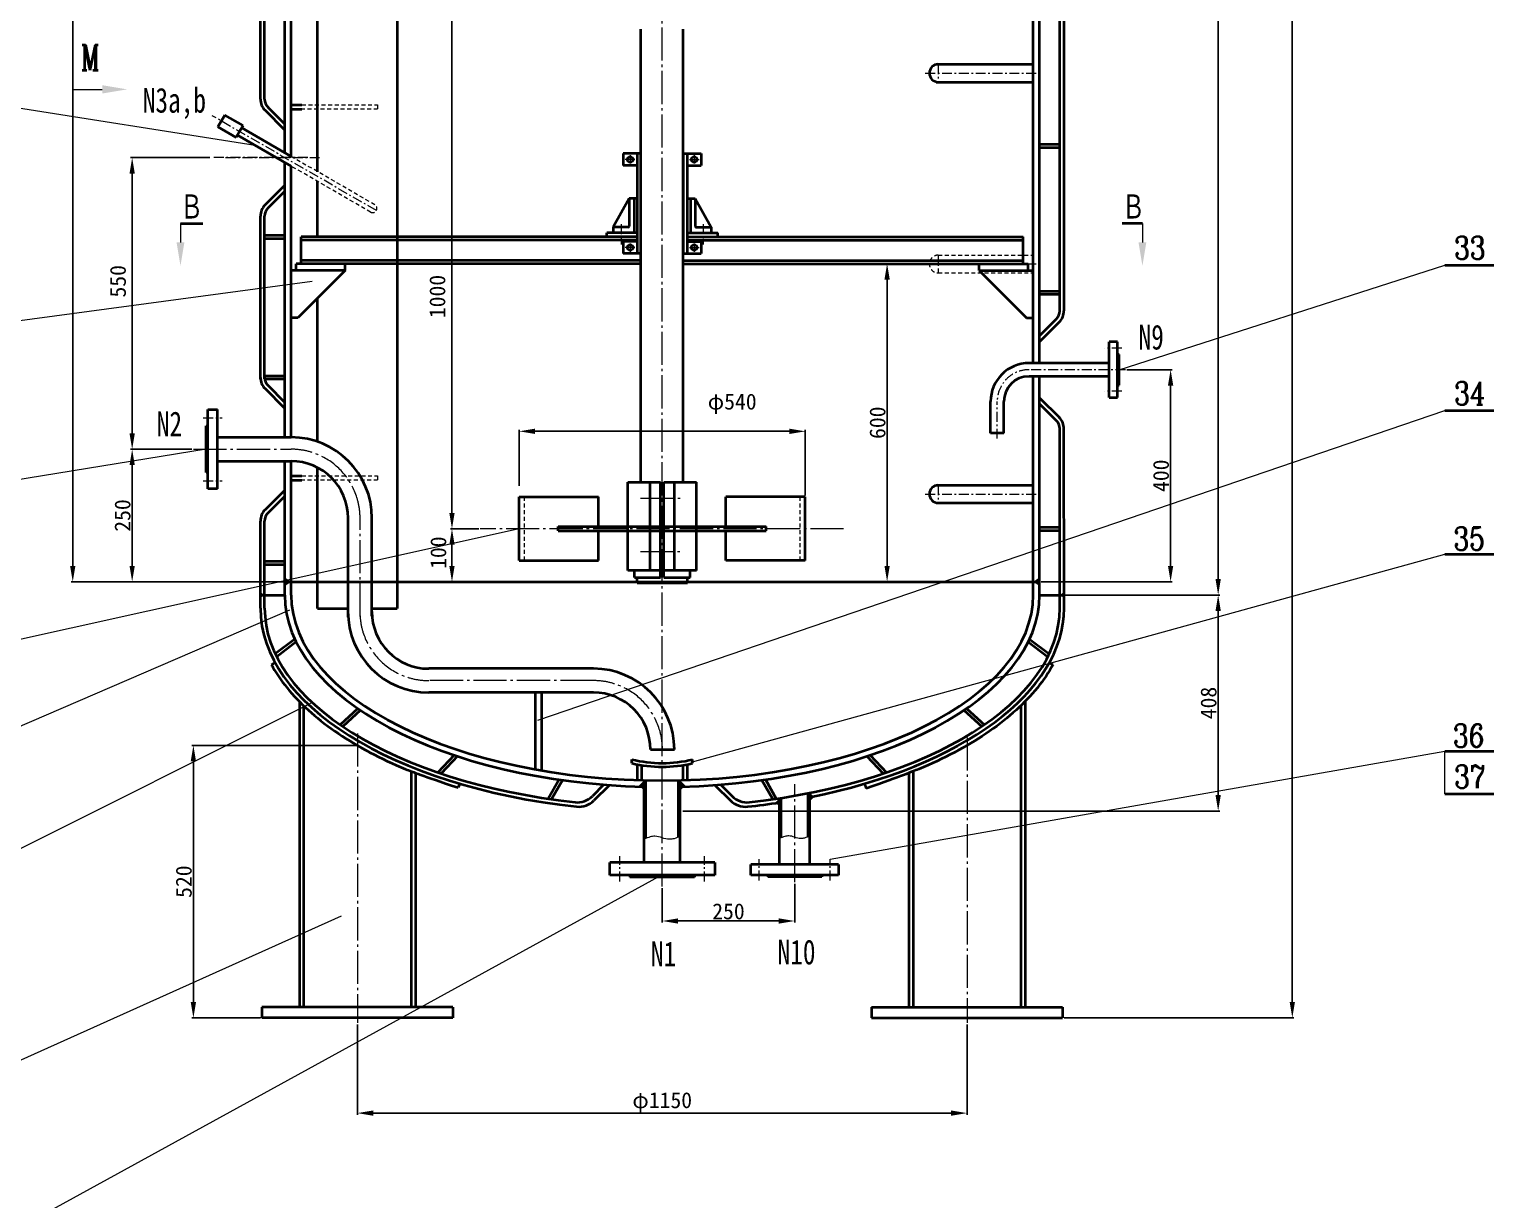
# Model space of a CAD drawing. Extents: x -6180 to 3578, y -1551 to 12127.
# Drawn here: x -4592 to -1829, y 5219 to 7427 of the extents above; entities that cross this region are included whole.
import ezdxf
from ezdxf.enums import TextEntityAlignment as Align

# ---------------------------------------------------------------- set-up
doc = ezdxf.new("R2010")
doc.units = 0
doc.header["$LTSCALE"] = 25
doc.header["$PDMODE"] = 1
for name, pattern in [('XX-S', [0.5, 0.3, -0.2]), ('ZXX-L', [3.28, 2.5, -0.3, 0.18, -0.3]), ('ZXX-S', [1.27, 0.75, -0.2, 0.12, -0.2])]:
    doc.linetypes.add(name, pattern=pattern)
doc.layers.get('Defpoints').update_dxf_attribs({"linetype": 'CONTINUOUS'})
for name, color, linetype, lineweight in [('A 粗实线', 1, 'CONTINUOUS', 40), ('B 细实线', 7, 'CONTINUOUS', 18), ('C 文 字', 2, 'CONTINUOUS', 20), ('D 短中心线', 3, 'ZXX-S', 18), ('E 长中心线', 3, 'ZXX-L', 18), ('F 短虚线', 6, 'XX-S', 20), ('J 标注尺寸', 2, 'CONTINUOUS', 18)]:
    doc.layers.add(name, color=color, linetype=linetype, lineweight=lineweight)
doc.styles.add('HZTXT', font='SIMFANG.TTF', dxfattribs={"width": 0.75})
doc.styles.add('ROMANC', font='romanc', dxfattribs={"width": 0.7, "height": 6})
doc.styles.get("Standard").update_dxf_attribs({"font": 'SIMFANG.TTF'})
doc.styles.add('标题中文', font='SIMFANG.TTF', dxfattribs={"width": 0.7})
doc.dimstyles.new('通用标注4.0', dxfattribs={"dimtxt": 30, "dimasz": 30, "dimexe": 3, "dimexo": 3, "dimgap": 3, "dimtad": 1, "dimdec": 0, "dimzin": 0, "dimdsep": 46, "dimtxsty": 'Standard', "dimcen": 3, "dimadec": 0, "dimazin": 0, "dimtfac": 0.375, "dimtdec": 0, "dimtmove": 2, "dimatfit": 3, "dimfxl": 0, "dimtzin": 0, "dimarcsym": 0})

# ---------------------------------------------------------------- blocks, each defined once
blk = doc.blocks.new('*D129')
at = {"layer": 'Defpoints', "color": 0}
for p in [(-3067, 10869.6, 2.2), (-2642.8, 5562), (-2209.1, 5562)]:
    blk.add_point(p, dxfattribs=at)
at = {"layer": 'J 标注尺寸', "color": 0, "lineweight": -2}
for p, q in [((-3064, 10869.6), (-2206.1, 10869.6)), ((-2209.1, 10839.6), (-2209.1, 5592)), ((-2639.8, 5562), (-2206.1, 5562))]:
    blk.add_line(p, q, dxfattribs=at)
at = {"layer": 'J 标注尺寸', "color": 0}
for points in [[(-2214.1, 10839.6), (-2204.1, 10839.6), (-2209.1, 10869.6)], [(-2214.1, 5592), (-2204.1, 5592), (-2209.1, 5562)]]:
    blk.add_solid(points, dxfattribs=at)
at = {"layer": 'J 标注尺寸', "color": 0, "insert": (-2227.1, 8215.8), "char_height": 30, "attachment_point": 5, "rotation": 90}
blk.add_mtext('~5600', dxfattribs=at)
blk = doc.blocks.new('*D148')
at = {"layer": 'Defpoints', "color": 0}
for p in [(-4509.8, 9584.6), (-4109.8, 9584.6), (-4397.7, 6384.6)]:
    blk.add_point(p, dxfattribs=at)
at = {"layer": 'J 标注尺寸', "color": 0, "lineweight": -2}
for p, q in [((-4112.8, 9584.6), (-4512.8, 9584.6)), ((-4509.8, 6414.6), (-4509.8, 9554.6)), ((-4400.7, 6384.6), (-4512.8, 6384.6))]:
    blk.add_line(p, q, dxfattribs=at)
at = {"layer": 'J 标注尺寸', "color": 0}
for points in [[(-4514.8, 9554.6), (-4504.8, 9554.6), (-4509.8, 9584.6)], [(-4514.8, 6414.6), (-4504.8, 6414.6), (-4509.8, 6384.6)]]:
    blk.add_solid(points, dxfattribs=at)
at = {"layer": 'J 标注尺寸', "color": 0, "insert": (-4527.8, 7984.6), "char_height": 30, "attachment_point": 5, "rotation": 90}
blk.add_mtext('3200', dxfattribs=at)
blk = doc.blocks.new('*D134')
at = {"layer": 'Defpoints', "color": 0}
for p in [(-4397.7, 7184.6), (-4248.1, 7184.6), (-4397.7, 6634.6)]:
    blk.add_point(p, dxfattribs=at)
at = {"layer": 'J 标注尺寸', "color": 0, "lineweight": -2}
for p, q in [((-4251.1, 7184.6), (-4400.7, 7184.6)), ((-4397.7, 6664.6), (-4397.7, 7154.6))]:
    blk.add_line(p, q, dxfattribs=at)
at = {"layer": 'J 标注尺寸', "color": 0}
for points in [[(-4402.7, 7154.6), (-4392.7, 7154.6), (-4397.7, 7184.6)], [(-4402.7, 6664.6), (-4392.7, 6664.6), (-4397.7, 6634.6)]]:
    blk.add_solid(points, dxfattribs=at)
at = {"layer": 'J 标注尺寸', "color": 0, "insert": (-4424.4, 6951.4), "char_height": 30, "attachment_point": 5, "rotation": 90}
blk.add_mtext('550', dxfattribs=at)
blk = doc.blocks.new('*D137')
at = {"layer": 'Defpoints', "color": 0}
for p in [(-3794.4, 7484.6), (-3670.9, 7484.6), (-3794.4, 6484.6)]:
    blk.add_point(p, dxfattribs=at)
at = {"layer": 'J 标注尺寸', "color": 0, "lineweight": -2}
for p, q in [((-3673.9, 7484.6), (-3797.4, 7484.6)), ((-3794.4, 6514.6), (-3794.4, 7454.6))]:
    blk.add_line(p, q, dxfattribs=at)
at = {"layer": 'J 标注尺寸', "color": 0}
for points in [[(-3799.4, 7454.6), (-3789.4, 7454.6), (-3794.4, 7484.6)], [(-3799.4, 6514.6), (-3789.4, 6514.6), (-3794.4, 6484.6)]]:
    blk.add_solid(points, dxfattribs=at)
at = {"layer": 'J 标注尺寸', "color": 0, "insert": (-3821.8, 6922.7), "char_height": 30, "attachment_point": 5, "rotation": 90}
blk.add_mtext('1000', dxfattribs=at)
blk = doc.blocks.new('*D142')
at = {"layer": 'Defpoints', "color": 0}
for p in [(-2685.8, 8984.6), (-2349, 6359.6), (-2349, 6359.6)]:
    blk.add_point(p, dxfattribs=at)
at = {"layer": 'J 标注尺寸', "color": 0, "lineweight": -2}
for p, q in [((-2682.8, 8984.6), (-2346, 8984.6)), ((-2349, 8954.6), (-2349, 6389.6))]:
    blk.add_line(p, q, dxfattribs=at)
at = {"layer": 'J 标注尺寸', "color": 0}
for points in [[(-2354, 8954.6), (-2344, 8954.6), (-2349, 8984.6)], [(-2354, 6389.6), (-2344, 6389.6), (-2349, 6359.6)]]:
    blk.add_solid(points, dxfattribs=at)
at = {"layer": 'J 标注尺寸', "color": 0, "insert": (-2367, 7672.1), "char_height": 30, "attachment_point": 5, "rotation": 90}
blk.add_mtext('-2600', dxfattribs=at)
blk = doc.blocks.new('*D127')
at = {"layer": 'Defpoints', "color": 0}
for p in [(-3972.8, 5552.5), (-2822.8, 5552.5), (-2822.8, 5382.3)]:
    blk.add_point(p, dxfattribs=at)
at = {"layer": 'J 标注尺寸', "color": 0, "lineweight": -2}
for p, q in [((-3972.8, 5549.5), (-3972.8, 5379.3)), ((-2822.8, 5549.5), (-2822.8, 5379.3)), ((-3942.8, 5382.3), (-2852.8, 5382.3))]:
    blk.add_line(p, q, dxfattribs=at)
at = {"layer": 'J 标注尺寸', "color": 0}
for points in [[(-3942.8, 5387.3), (-3942.8, 5377.3), (-3972.8, 5382.3)], [(-2852.8, 5387.3), (-2852.8, 5377.3), (-2822.8, 5382.3)]]:
    blk.add_solid(points, dxfattribs=at)
at = {"layer": 'J 标注尺寸', "color": 0, "insert": (-3397.8, 5402.6), "char_height": 30, "attachment_point": 5}
blk.add_mtext('φ1150', dxfattribs=at)
blk = doc.blocks.new('*D128')
at = {"layer": 'Defpoints', "color": 0}
for p in [(-3972.8, 6075.8), (-4282.2, 5562), (-4152.8, 5562)]:
    blk.add_point(p, dxfattribs=at)
at = {"layer": 'J 标注尺寸', "color": 0, "lineweight": -2}
for p, q in [((-3975.8, 6075.8), (-4285.2, 6075.8)), ((-4282.2, 6045.8), (-4282.2, 5592)), ((-4155.8, 5562), (-4285.2, 5562))]:
    blk.add_line(p, q, dxfattribs=at)
at = {"layer": 'J 标注尺寸', "color": 0}
for points in [[(-4287.2, 6045.8), (-4277.2, 6045.8), (-4282.2, 6075.8)], [(-4287.2, 5592), (-4277.2, 5592), (-4282.2, 5562)]]:
    blk.add_solid(points, dxfattribs=at)
at = {"layer": 'J 标注尺寸', "color": 0, "insert": (-4300.2, 5818.9), "char_height": 30, "attachment_point": 5, "rotation": 90}
blk.add_mtext('520', dxfattribs=at)
blk = doc.blocks.new('*D133')
at = {"layer": 'Defpoints', "color": 0}
for p in [(-4397.7, 6634.6), (-4282.1, 6634.6), (-4109.8, 6384.6)]:
    blk.add_point(p, dxfattribs=at)
at = {"layer": 'J 标注尺寸', "color": 0, "lineweight": -2}
for p, q in [((-4285.1, 6634.6), (-4400.7, 6634.6)), ((-4397.7, 6414.6), (-4397.7, 6604.6)), ((-4112.8, 6384.6), (-4400.7, 6384.6))]:
    blk.add_line(p, q, dxfattribs=at)
at = {"layer": 'J 标注尺寸', "color": 0}
for points in [[(-4402.7, 6604.6), (-4392.7, 6604.6), (-4397.7, 6634.6)], [(-4402.7, 6414.6), (-4392.7, 6414.6), (-4397.7, 6384.6)]]:
    blk.add_solid(points, dxfattribs=at)
at = {"layer": 'J 标注尺寸', "color": 0, "insert": (-4415.7, 6509.6), "char_height": 30, "attachment_point": 5, "rotation": 90}
blk.add_mtext('250', dxfattribs=at)
blk = doc.blocks.new('*D141')
at = {"layer": 'Defpoints', "color": 0}
for p in [(-2639.8, 6359.6), (-2349, 6359.6), (-3361.7, 5952.1)]:
    blk.add_point(p, dxfattribs=at)
at = {"layer": 'J 标注尺寸', "color": 0, "lineweight": -2}
for p, q in [((-2636.8, 6359.6), (-2346, 6359.6)), ((-2349, 5982.1), (-2349, 6329.6)), ((-3358.7, 5952.1), (-2346, 5952.1))]:
    blk.add_line(p, q, dxfattribs=at)
at = {"layer": 'J 标注尺寸', "color": 0}
for points in [[(-2354, 6329.6), (-2344, 6329.6), (-2349, 6359.6)], [(-2354, 5982.1), (-2344, 5982.1), (-2349, 5952.1)]]:
    blk.add_solid(points, dxfattribs=at)
at = {"layer": 'J 标注尺寸', "color": 0, "insert": (-2367, 6155.9), "char_height": 30, "attachment_point": 5, "rotation": 90}
blk.add_mtext('408', dxfattribs=at)
blk = doc.blocks.new('*D136')
at = {"layer": 'Defpoints', "color": 0}
for p in [(-3794.4, 6484.6), (-3740.9, 6484.6), (-3794.4, 6384.6)]:
    blk.add_point(p, dxfattribs=at)
at = {"layer": 'J 标注尺寸', "color": 0, "lineweight": -2}
for p, q in [((-3743.9, 6484.6), (-3797.4, 6484.6)), ((-3794.4, 6414.6), (-3794.4, 6454.6))]:
    blk.add_line(p, q, dxfattribs=at)
at = {"layer": 'J 标注尺寸', "color": 0}
for points in [[(-3799.4, 6454.6), (-3789.4, 6454.6), (-3794.4, 6484.6)], [(-3799.4, 6414.6), (-3789.4, 6414.6), (-3794.4, 6384.6)]]:
    blk.add_solid(points, dxfattribs=at)
at = {"layer": 'J 标注尺寸', "color": 0, "insert": (-3820, 6439.5), "char_height": 30, "attachment_point": 5, "rotation": 90}
blk.add_mtext('100', dxfattribs=at)
blk = doc.blocks.new('*D135')
at = {"layer": 'Defpoints', "color": 0}
for p in [(-2973.5, 6984.6), (-2973.5, 6984.6), (-2973.5, 6384.6)]:
    blk.add_point(p, dxfattribs=at)
at = {"layer": 'J 标注尺寸', "color": 0, "lineweight": -2}
blk.add_line((-2973.5, 6414.6), (-2973.5, 6954.6), dxfattribs=at)
at = {"layer": 'J 标注尺寸', "color": 0}
for points in [[(-2978.5, 6954.6), (-2968.5, 6954.6), (-2973.5, 6984.6)], [(-2978.5, 6414.6), (-2968.5, 6414.6), (-2973.5, 6384.6)]]:
    blk.add_solid(points, dxfattribs=at)
at = {"layer": 'J 标注尺寸', "color": 0, "insert": (-2991.5, 6684.6), "char_height": 30, "attachment_point": 5, "rotation": 90}
blk.add_mtext('600', dxfattribs=at)
blk = doc.blocks.new('*D157')
at = {"layer": 'Defpoints', "color": 0}
for p in [(-3397.8, 5809.6), (-3147.8, 5818), (-3147.8, 5744.7)]:
    blk.add_point(p, dxfattribs=at)
at = {"layer": 'J 标注尺寸', "color": 0, "lineweight": -2}
for p, q in [((-3397.8, 5806.6), (-3397.8, 5741.7)), ((-3147.8, 5815), (-3147.8, 5741.7)), ((-3367.8, 5744.7), (-3177.8, 5744.7))]:
    blk.add_line(p, q, dxfattribs=at)
at = {"layer": 'J 标注尺寸', "color": 0}
for points in [[(-3367.8, 5749.7), (-3367.8, 5739.7), (-3397.8, 5744.7)], [(-3177.8, 5749.7), (-3177.8, 5739.7), (-3147.8, 5744.7)]]:
    blk.add_solid(points, dxfattribs=at)
at = {"layer": 'J 标注尺寸', "color": 0, "insert": (-3272.8, 5762.7), "char_height": 30, "attachment_point": 5}
blk.add_mtext('250', dxfattribs=at)
blk = doc.blocks.new('*D126')
at = {"layer": 'Defpoints', "color": 0}
for p in [(-3127.8, 6668.4), (-3667.8, 6562.8), (-3127.8, 6544.6)]:
    blk.add_point(p, dxfattribs=at)
at = {"layer": 'J 标注尺寸', "color": 0, "lineweight": -2}
for p, q in [((-3667.8, 6565.8), (-3667.8, 6671.4)), ((-3637.8, 6668.4), (-3157.8, 6668.4)), ((-3127.8, 6547.6), (-3127.8, 6671.4))]:
    blk.add_line(p, q, dxfattribs=at)
at = {"layer": 'J 标注尺寸', "color": 0}
for points in [[(-3637.8, 6673.4), (-3637.8, 6663.4), (-3667.8, 6668.4)], [(-3157.8, 6673.4), (-3157.8, 6663.4), (-3127.8, 6668.4)]]:
    blk.add_solid(points, dxfattribs=at)
at = {"layer": 'J 标注尺寸', "color": 0, "insert": (-3265.8, 6720.4), "char_height": 30, "attachment_point": 5}
blk.add_mtext('φ540', dxfattribs=at)
blk = doc.blocks.new('*D158')
at = {"layer": 'Defpoints', "color": 0}
for p in [(-2524.1, 6784.6), (-2438.7, 6784.6), (-2685.8, 6384.6)]:
    blk.add_point(p, dxfattribs=at)
at = {"layer": 'J 标注尺寸', "color": 0, "lineweight": -2}
for p, q in [((-2521.1, 6784.6), (-2435.7, 6784.6)), ((-2438.7, 6414.6), (-2438.7, 6754.6)), ((-2682.8, 6384.6), (-2435.7, 6384.6))]:
    blk.add_line(p, q, dxfattribs=at)
at = {"layer": 'J 标注尺寸', "color": 0}
for points in [[(-2443.7, 6754.6), (-2433.7, 6754.6), (-2438.7, 6784.6)], [(-2443.7, 6414.6), (-2433.7, 6414.6), (-2438.7, 6384.6)]]:
    blk.add_solid(points, dxfattribs=at)
at = {"layer": 'J 标注尺寸', "color": 0, "insert": (-2456.7, 6584.6), "char_height": 30, "attachment_point": 5, "rotation": 90}
blk.add_mtext('400', dxfattribs=at)

msp = doc.modelspace()

# ---------------------------------------------------------------- linework, layer by layer
at = {"layer": 'A 粗实线'}
for p, q in [((-4109.8, 7193.8), (-4109.8, 9609.6)), ((-4097.8, 7186.9), (-4097.8, 9609.6)), ((-2697.8, 6797.1), (-2697.8, 9609.6)), ((-2685.8, 6797.1), (-2685.8, 9609.6)), ((-4047.8, 7158), (-4047.8, 8934.2)), ((-3897.8, 8934.2), (-3897.8, 6334.2)), ((-4147.8, 7295.1), (-4147.8, 8910.5)), ((-2647.8, 7040.6), (-2647.8, 8910.5)), ((-2639.8, 7040.6), (-2639.8, 8913.8)), ((-4155.8, 7295.1), (-4155.8, 8812.1)), ((-3438.3, 6572.6), (-3438.3, 7426.7)), ((-3358.3, 6572.6), (-3358.3, 7426.7)), ((-2881.1, 7360.8), (-2697.8, 7360.8)), ((-2881.1, 7327.3), (-2697.8, 7327.3)), ((-2647.8, 6895.6), (-2647.8, 7295.6)), ((-2639.8, 6895.6), (-2639.8, 7295.6)), ((-4109.8, 7236.6), (-4147, 7273.9)), ((-4109.8, 7248), (-4141.4, 7279.5)), ((-4097.8, 7284.2), (-4077.8, 7284.2)), ((-4097.8, 7276.2), (-4077.8, 7276.2)), ((-4223.2, 7265), (-4236.1, 7242.6)), ((-4201.5, 7222.6), (-4236.1, 7242.6)), ((-4188.5, 7245), (-4223.2, 7265)), ((-4188.5, 7245), (-4195, 7233.8)), ((-4097.8, 7186.9), (-4191, 7240.7)), ((-4195, 7233.8), (-4201.5, 7222.6)), ((-4097.8, 7168.5), (-4199, 7226.9)), ((-3437.3, 7192.6), (-3471.3, 7192.6)), ((-3471.3, 7192.6), (-3471.3, 7169.9)), ((-3444.9, 7192.6), (-3444.9, 7003.7)), ((-3358.3, 7192.6), (-3358.3, 7003.7)), ((-3358.3, 7192.6), (-3324.3, 7192.6)), ((-3350.8, 7192.6), (-3350.8, 7003.7)), ((-3324.3, 7192.6), (-3324.3, 7169.9)), ((-2647.8, 7209.4), (-2685.8, 7209.4)), ((-2647.8, 7203.4), (-2685.8, 7203.4)), ((-4109.8, 6657.1), (-4109.8, 7175.5)), ((-4097.8, 6657.1), (-4097.8, 7168.5)), ((-3444.9, 7169.9), (-3471.3, 7169.9)), ((-3350.8, 7169.9), (-3324.3, 7169.9)), ((-4109.8, 7132.6), (-4147, 7095.4)), ((-4047.8, 7035.5), (-4047.8, 7139.7)), ((-4109.8, 7121.3), (-4141.4, 7089.8)), ((-3460, 7107.3), (-3490.2, 7053.7)), ((-3460, 7107.3), (-3460, 7055.6)), ((-3444.9, 7107.3), (-3460, 7107.3)), ((-3450.9, 7107.3), (-3450.9, 7043.1)), ((-3350.8, 7107.3), (-3335.6, 7107.3)), ((-3344.7, 7107.3), (-3344.7, 7043.1)), ((-3335.6, 7107.3), (-3335.6, 7055.6)), ((-3335.6, 7107.3), (-3305.4, 7053.7)), ((-4155.8, 6767.3), (-4155.8, 7074.2)), ((-4147.8, 6767.3), (-4147.8, 7074.2)), ((-4306.6, 7060.1), (-4264.4, 7060.1)), ((-3461.9, 7053.7), (-3490.2, 7053.7)), ((-3490.2, 7053.7), (-3490.2, 7043.1)), ((-3333.8, 7053.7), (-3305.4, 7053.7)), ((-3305.4, 7053.7), (-3305.4, 7043.1)), ((-2491.9, 7060.1), (-2529.9, 7060.1)), ((-4147.8, 7038.3), (-4109.8, 7038.3)), ((-4147.8, 7032.3), (-4109.8, 7032.3)), ((-4078.7, 6984.6), (-4078.7, 7035.5)), ((-4002, 7035.5), (-4078.7, 7035.5)), ((-4002, 7029.1), (-4078.7, 7029.1)), ((-3443.2, 7035.5), (-4002, 7035.5)), ((-3443.2, 7029.1), (-4002, 7029.1)), ((-3444.9, 7043.1), (-3502.5, 7043.1)), ((-3502.5, 7035.5), (-3502.5, 7043.1)), ((-3444.9, 7043.1), (-3490.2, 7043.1)), ((-3444.9, 7026.3), (-3471.3, 7026.3)), ((-3471.3, 7026.3), (-3471.3, 7003.7)), ((-3352.5, 7035.5), (-2793.7, 7035.5)), ((-3352.5, 7029.1), (-2793.7, 7029.1)), ((-3350.8, 7043.1), (-3293.1, 7043.1)), ((-3350.8, 7043.1), (-3305.4, 7043.1)), ((-3350.8, 7026.3), (-3324.3, 7026.3)), ((-3324.3, 7026.3), (-3324.3, 7003.7)), ((-3293.1, 7035.5), (-3293.1, 7043.1)), ((-2793.7, 7035.5), (-2716.9, 7035.5)), ((-2793.7, 7029.1), (-2716.9, 7029.1)), ((-2716.9, 6984.6), (-2716.9, 7035.5)), ((-4002, 6990.9), (-4078.7, 6990.9)), ((-3437.3, 6990.9), (-4002, 6990.9)), ((-3437.3, 7003.7), (-3471.3, 7003.7)), ((-3358.3, 7003.7), (-3324.3, 7003.7)), ((-3358.3, 6990.9), (-2793.7, 6990.9)), ((-2793.7, 6990.9), (-2716.9, 6990.9)), ((-3996, 6971.8), (-4097.8, 6971.8)), ((-4088.3, 6971.8), (-4088.3, 6984.6)), ((-4002, 6984.6), (-4088.3, 6984.6)), ((-3996, 6971.8), (-4085.1, 6882.7)), ((-3437.3, 6984.6), (-4002, 6984.6)), ((-3996, 6971.8), (-3996, 6984.6)), ((-3358.3, 6984.6), (-2793.7, 6984.6)), ((-2799.6, 6971.8), (-2799.6, 6984.6)), ((-2799.6, 6971.8), (-2697.8, 6971.8)), ((-2799.6, 6971.8), (-2710.5, 6882.7)), ((-2793.7, 6984.6), (-2707.4, 6984.6)), ((-2707.4, 6971.8), (-2707.4, 6984.6)), ((-1921.2, 6982.1), (-1829.2, 6982.1)), ((-4047.8, 6648.7), (-4047.8, 6920)), ((-2647.8, 6932.2), (-2685.8, 6932.2)), ((-2647.8, 6926.2), (-2685.8, 6926.2)), ((-4085.1, 6882.7), (-4097.8, 6882.7)), ((-2710.5, 6882.7), (-2697.8, 6882.7)), ((-2685.9, 6848.5), (-2654.3, 6880)), ((-2685.9, 6837.2), (-2648.7, 6874.4)), ((-2554.8, 6732.1), (-2554.8, 6837.1)), ((-2538.8, 6837.1), (-2554.8, 6837.1)), ((-2538.8, 6732.1), (-2538.8, 6837.1)), ((-2554.8, 6797.1), (-2705.8, 6797.1)), ((-2535.8, 6813.6), (-2538.8, 6813.6)), ((-2535.8, 6755.6), (-2535.8, 6813.6)), ((-2535.8, 6772.1), (-2535.8, 6797.1)), ((-4147.8, 6773.3), (-4109.8, 6773.3)), ((-2554.8, 6772.1), (-2705.8, 6772.1)), ((-2697.8, 6657.1), (-2697.8, 6772.1)), ((-2685.8, 6657.1), (-2685.8, 6772.1)), ((-4147.8, 6767.3), (-4109.8, 6767.3)), ((-4109.8, 6711.6), (-4147, 6748.9)), ((-4109.8, 6723), (-4141.4, 6754.5)), ((-2538.8, 6755.6), (-2535.8, 6755.6)), ((-2778.3, 6664.6), (-2778.3, 6724.6)), ((-2753.3, 6664.6), (-2753.3, 6724.6)), ((-2685.8, 6731.6), (-2648.6, 6694.4)), ((-2685.8, 6720.3), (-2654.3, 6688.7)), ((-2554.8, 6732.1), (-2538.8, 6732.1)), ((-4254.8, 6559.6), (-4254.8, 6709.6)), ((-4254.8, 6709.6), (-4236.8, 6709.6)), ((-4236.8, 6559.6), (-4236.8, 6709.6)), ((-1921.2, 6707.6), (-1829.2, 6707.6)), ((-4257.8, 6590.6), (-4257.8, 6678.6)), ((-4257.8, 6678.6), (-4254.8, 6678.6)), ((-2753.3, 6664.6), (-2778.3, 6664.6)), ((-2647.8, 6334.6), (-2647.9, 6673.2)), ((-2639.8, 6334.6), (-2639.9, 6673.1)), ((-4257.8, 6612.1), (-4257.8, 6657.1)), ((-4236.8, 6657.1), (-4097.8, 6657.1)), ((-2697.8, 6359.6), (-2697.8, 6657.1)), ((-2685.8, 6359.6), (-2685.8, 6657.1)), ((-4236.8, 6612.1), (-4097.8, 6612.1)), ((-4109.8, 6359.6), (-4109.8, 6612.1)), ((-4097.8, 6359.6), (-4097.8, 6612.1)), ((-4254.8, 6590.6), (-4257.8, 6590.6)), ((-4097.8, 6584.2), (-4077.8, 6584.2)), ((-4097.8, 6576.2), (-4077.8, 6576.2)), ((-4047.8, 6334.2), (-4047.8, 6599.8)), ((-4236.8, 6559.6), (-4254.8, 6559.6)), ((-4109.8, 6557.6), (-4147, 6520.4)), ((-3462.8, 6572.6), (-3400.8, 6572.6)), ((-3462.8, 6405.6), (-3462.8, 6572.6)), ((-3420.8, 6405.6), (-3420.8, 6572.6)), ((-3400.8, 6392.6), (-3400.8, 6572.6)), ((-3394.8, 6392.6), (-3394.8, 6572.6)), ((-3394.8, 6572.6), (-3332.8, 6572.6)), ((-3374.8, 6405.6), (-3374.8, 6572.6)), ((-3332.8, 6405.6), (-3332.8, 6572.6)), ((-2881.1, 6566.8), (-2835.1, 6566.8)), ((-2835.1, 6566.8), (-2697.8, 6566.8)), ((-4109.8, 6546.3), (-4141.4, 6514.8)), ((-3667.8, 6544.6), (-3517.8, 6544.6)), ((-3667.8, 6424.6), (-3667.8, 6544.6)), ((-3517.8, 6488.6), (-3517.8, 6544.6)), ((-3127.8, 6544.6), (-3277.8, 6544.6)), ((-3277.8, 6488.6), (-3277.8, 6544.6)), ((-3127.8, 6424.6), (-3127.8, 6544.6)), ((-2881.1, 6533.3), (-2845.6, 6533.3)), ((-2845.6, 6533.3), (-2697.8, 6533.3)), ((-4155.8, 6334.6), (-4155.8, 6499.2)), ((-4147.8, 6334.6), (-4147.8, 6499.2)), ((-3990.3, 6318.1), (-3990.3, 6504.6)), ((-3945.3, 6319.7), (-3945.3, 6504.6)), ((-3594.1, 6488.6), (-3400.8, 6488.6)), ((-3594.1, 6480.6), (-3594.1, 6488.6)), ((-3594.1, 6480.6), (-3400.8, 6480.6)), ((-3517.8, 6424.6), (-3517.8, 6480.6)), ((-3394.8, 6488.6), (-3201.5, 6488.6)), ((-3394.8, 6480.6), (-3345.3, 6480.6)), ((-3345.3, 6480.6), (-3201.5, 6480.6)), ((-3277.8, 6424.6), (-3277.8, 6480.6)), ((-3201.5, 6480.6), (-3201.5, 6488.6)), ((-2647.8, 6486.9), (-2685.8, 6486.9)), ((-2647.8, 6480.9), (-2685.8, 6480.9)), ((-4147.8, 6423.3), (-4109.8, 6423.3)), ((-4147.8, 6417.3), (-4109.8, 6417.3)), ((-3667.8, 6424.6), (-3517.8, 6424.6)), ((-3127.8, 6424.6), (-3277.8, 6424.6)), ((-1921.2, 6436.7), (-1829.2, 6436.7)), ((-4109.8, 6384.6), (-2685.8, 6384.6)), ((-3332.8, 6405.6), (-3462.8, 6405.6)), ((-3450.3, 6392.6), (-3450.3, 6405.6)), ((-3450.3, 6392.6), (-3400.8, 6392.6)), ((-3445.3, 6382.6), (-3445.3, 6392.6)), ((-3445.3, 6382.6), (-3350.3, 6382.6)), ((-3394.8, 6392.6), (-3345.3, 6392.6)), ((-3350.3, 6382.6), (-3350.3, 6392.6)), ((-3345.3, 6392.6), (-3345.3, 6405.6)), ((-4155.8, 6359.6), (-4109.8, 6359.6)), ((-2685.8, 6359.6), (-2639.8, 6359.6)), ((-4047.8, 6334.2), (-3990.3, 6334.2)), ((-3945.3, 6334.2), (-3897.8, 6334.2)), ((-4090.8, 6276.6), (-4127.8, 6248.5)), ((-2704.8, 6276.6), (-2667.9, 6248.5)), ((-4088.2, 6271.1), (-4125.1, 6243)), ((-2707.5, 6271.1), (-2670.5, 6243)), ((-4128.1, 6232.1), (-4135, 6228)), ((-3527.4, 6220.7), (-3838.1, 6220.7)), ((-2667.5, 6232.1), (-2660.6, 6228)), ((-3527.4, 6175.7), (-3838.1, 6175.7)), ((-3637.7, 6175.7), (-3637.7, 6030.8)), ((-3625.7, 6175.7), (-3625.7, 6028.7)), ((-4082.3, 6158.6), (-4082.3, 5582)), ((-4074.3, 6150.7), (-4074.3, 5582)), ((-3972, 6145.6), (-4005.6, 6114.9)), ((-3966.9, 6142.1), (-4000.5, 6111.5)), ((-2828.7, 6142.1), (-2795.1, 6111.5)), ((-2823.6, 6145.6), (-2790, 6114.9)), ((-2721.3, 6150.7), (-2721.3, 5582)), ((-2713.3, 6158.6), (-2713.3, 5582)), ((-3790.4, 6057.7), (-3821, 6025)), ((-3784.2, 6055.6), (-3814.8, 6022.9)), ((-3419.9, 6068.2), (-3374.9, 6068.2)), ((-3011.5, 6055.6), (-2980.8, 6022.9)), ((-3005.2, 6057.7), (-2974.6, 6025)), ((-1921.2, 6065.2), (-1829.2, 6065.2)), ((-3871.3, 6026.9), (-3871.3, 5582)), ((-3863.3, 6023.8), (-3863.3, 5582)), ((-3455, 6042.3), (-3455, 6049.4)), ((-3445.1, 6040.2), (-3445.1, 6010.3)), ((-3437.1, 6038.8), (-3437.1, 6010.1)), ((-3358.6, 6038.8), (-3358.6, 6010.1)), ((-3350.5, 6040.2), (-3350.5, 6010.3)), ((-3340.6, 6042.3), (-3340.6, 6049.4)), ((-2932.3, 6023.8), (-2932.3, 5582)), ((-2924.3, 6026.9), (-2924.3, 5582)), ((-3779.4, 6003.7), (-3782.5, 5996.3)), ((-3592.4, 6011.4), (-3613, 5975.4)), ((-3586, 6010.5), (-3606.6, 5974.5)), ((-3508.5, 6001.3), (-3529.5, 5980.2)), ((-3497.8, 6000.6), (-3526.5, 5971.9)), ((-3432, 5855.2), (-3432, 6010)), ((-3428.4, 5900.5), (-3428.4, 6009.9)), ((-3367.2, 5902.8), (-3367.2, 6009.9)), ((-3363.6, 5855.2), (-3363.6, 6010)), ((-3297.8, 6000.6), (-3269.1, 5971.9)), ((-3287.2, 6001.3), (-3266.1, 5980.2)), ((-3209.6, 6010.5), (-3189, 5974.5)), ((-3203.2, 6011.4), (-3182.7, 5975.4)), ((-3016.2, 6003.7), (-3012.9, 5994.5)), ((-3176.3, 5851.1), (-3176.3, 5976.1)), ((-3173.3, 5901.7), (-3173.3, 5976.2)), ((-3122.3, 5903.6), (-3122.3, 5985.9)), ((-3119.3, 5851.1), (-3119.3, 5986.5)), ((-1921.2, 5984.6), (-1829.2, 5984.6)), ((-3298.8, 5855.2), (-3496.8, 5855.2)), ((-3496.8, 5831.2), (-3496.8, 5855.2)), ((-3298.8, 5831.2), (-3496.8, 5831.2)), ((-3459, 5831.2), (-3459, 5827.6)), ((-3336.6, 5831.2), (-3336.6, 5827.6)), ((-3298.8, 5855.2), (-3298.8, 5831.2)), ((-3230.3, 5831.1), (-3230.3, 5851.1)), ((-3065.3, 5851.1), (-3230.3, 5851.1)), ((-3065.3, 5831.1), (-3230.3, 5831.1)), ((-3198.8, 5831.1), (-3198.8, 5828.1)), ((-3096.8, 5831.1), (-3096.8, 5828.1)), ((-3065.3, 5851.1), (-3065.3, 5831.1)), ((-3336.6, 5827.6), (-3459, 5827.6)), ((-3459, 5827.6), (-3459, 5827.6)), ((-3096.8, 5828.1), (-3198.8, 5828.1)), ((-3198.8, 5828.1), (-3198.8, 5828.1)), ((-3792.8, 5582), (-4152.8, 5582)), ((-4152.8, 5582), (-4152.8, 5562)), ((-3792.8, 5582), (-3792.8, 5562)), ((-3792.8, 5582), (-3792.8, 5562)), ((-3002.8, 5582), (-2642.8, 5582)), ((-3002.8, 5582), (-3002.8, 5562)), ((-3002.8, 5582), (-3002.8, 5562)), ((-2642.8, 5582), (-2642.8, 5562)), ((-3792.8, 5562), (-4152.8, 5562)), ((-3002.8, 5562), (-2642.8, 5562))]:
    msp.add_line(p, q, dxfattribs=at)
for centre in [(-3458.1, 7181.2), (-3337.5, 7181.2), (-3458.1, 7015), (-3337.5, 7015)]:
    msp.add_circle(centre, 5.29, dxfattribs=at)
for centre, radius, start, end in [((-2877.1, 7344), 16.7, 90, 270), ((-4125.8, 7295.1), 30, 180, 225), ((-4125.8, 7295.1), 22, 180, 225), ((-4125.8, 7074.2), 30, 135, 180), ((-4125.8, 7074.2), 22, 135, 180), ((-3461.9, 7055.6), 1.89, 270, 0), ((-3333.8, 7055.6), 1.89, 180, 270), ((-2669.9, 6895.6), 22, 315.0388, 0.0388), ((-2669.9, 6895.6), 30, 315.0388, 0.0388), ((-2705.8, 6724.6), 72.5, 90, 180), ((-4125.8, 6770.1), 30, 180, 225), ((-4125.8, 6770.1), 22, 180, 225), ((-2705.8, 6724.6), 47.5, 90, 180), ((-2669.9, 6673.2), 22, 359.919, 44.919), ((-2669.9, 6673.2), 30, 359.919, 44.919), ((-4097.8, 6504.6), 152.5, 0, 90), ((-4097.8, 6504.6), 107.5, 0, 90), ((-2877.1, 6550.1), 16.7, 90, 270), ((-4125.8, 6499.2), 30, 135, 180), ((-4125.8, 6499.2), 22, 135, 180), ((-3838.1, 6328.2), 152.5, 180, 270), ((-3838.1, 6328.2), 107.5, 180, 270), ((-3527.4, 6068.2), 152.5, 0, 90), ((-3527.4, 6068.2), 107.5, 0, 90), ((-3397.8, 6287.5), 244.9, 256.4851, 283.5149), ((-3397.8, 6287.5), 251.8, 256.8623, 283.1377), ((-3557.8, 6008.5), 40, 263.5895, 314.9987), ((-3554.8, 6000.2), 40, 263.7178, 314.9987), ((-3240.8, 6000.2), 40, 225.0013, 276.2822), ((-3237.8, 6008.5), 40, 225.0013, 276.4105)]:
    msp.add_arc(centre, radius, start, end, dxfattribs=at)
for centre, major_axis, ratio, start_param, end_param in [((-3397.8, 6359.6), (712, 0), 0.508427, 3.141593, 4.664337), ((-3397.8, 6359.6), (700, 0), 0.5, 3.141593, 6.283185), ((-3397.8, 6359.6), (712, 0), 0.508427, 4.760441, 6.283185), ((-3397.8, 6334.6), (758, 0), 0.505277, 3.141593, 4.497869), ((-3397.8, 6334.6), (750, 0), 0.5, 3.141593, 4.491354), ((-3397.8, 6334.6), (750, 0), 0.5, 4.933423, 6.283185), ((-3397.8, 6334.6), (758, 0), 0.505277, 5.088615, 6.283185), ((-3397.8, 6334.6), (758, 0), 0.505277, 4.926907, 5.008931)]:
    msp.add_ellipse(centre, major_axis=major_axis, ratio=ratio, start_param=start_param, end_param=end_param, dxfattribs=at)
for points in [[(-4135, 6228), (-4134.2, 6226.5), (-4133.3, 6225), (-4123.7, 6208.4), (-4113.2, 6193.5), (-4088.9, 6164.7), (-4075, 6150.7), (-4044.1, 6123.7), (-4027.1, 6110.6), (-3990.3, 6085.8), (-3970.4, 6073.9), (-3928, 6051.6), (-3905.5, 6041), (-3867.5, 6025.3), (-3852.7, 6019.6), (-3782.5, 5996.3)], [(-2660.6, 6228), (-2661.4, 6226.5), (-2662.3, 6225), (-2671.9, 6208.4), (-2682.4, 6193.5), (-2706.8, 6164.7), (-2720.6, 6150.7), (-2751.5, 6123.7), (-2768.5, 6110.6), (-2805.4, 6085.8), (-2825.3, 6073.9), (-2867.6, 6051.6), (-2890.1, 6041), (-2928.2, 6025.3), (-2943, 6019.6), (-3012.9, 5994.5)]]:
    msp.add_open_spline(points, degree=3, knots=[3.4132459, 3.4132459, 3.4132459, 3.4132459, 3.4251012, 3.4251012, 3.5450817, 3.5450817, 3.6650622, 3.6650622, 3.7850428, 3.7850428, 3.9050233, 3.9050233, 4.0250038, 4.0250038, 4.0979674, 4.0979674, 4.0979674, 4.0979674], dxfattribs=at)
for points in [[(-4097.8, 6384.6), (-4109.8, 6376.2), (-4109.8, 6393)], [(-2697.8, 6384.6), (-2685.8, 6376.2), (-2685.8, 6393)], [(-4147.8, 6359.6), (-4155.8, 6354), (-4155.8, 6365.2)], [(-2647.8, 6359.6), (-2639.8, 6354), (-2639.8, 6365.2)], [(-3432, 6010), (-3441.6, 6000.4), (-3432, 5990.8)], [(-3363.6, 6010), (-3354, 6000.4), (-3363.6, 5990.8)], [(-3176.3, 5976.1), (-3184.3, 5968.1), (-3176.3, 5960.1)], [(-3119.3, 5986.5), (-3111.3, 5978.5), (-3119.3, 5970.5)]]:
    msp.add_solid(points, dxfattribs=at)
at = {"layer": 'B 细实线'}
for p, q in [((-4165.7, 7207.7), (-5036.2, 7344.9)), ((-4509.7, 7313.4), (-4454.2, 7313.4)), ((-4306.6, 7060.1), (-4306.6, 7024.6)), ((-2491.9, 7060.1), (-2491.9, 7024.6)), ((-2535.8, 6784.6), (-1921.2, 6982.1)), ((-4058.1, 6951.1), (-5036.2, 6819.7)), ((-3632.2, 6123.5), (-1921.2, 6707.6)), ((-4257.8, 6634.6), (-5036.2, 6508.3)), ((-3667.8, 6484.6), (-5036.2, 6180.8)), ((-3340.6, 6045.1), (-1921.2, 6436.7)), ((-4100.6, 6331.3), (-5036.2, 5927.2)), ((-4061.1, 6154.8), (-5036.2, 5667)), ((-3081.1, 5861.1), (-1921.2, 6065.2)), ((-1921.2, 5984.6), (-1921.2, 6065.2)), ((-3397.8, 5831.6), (-5036.2, 4932.9)), ((-4003.4, 5753.7), (-5036.2, 5290.7))]:
    msp.add_line(p, q, dxfattribs=at)
for points in [[(-3363.6, 5904.5, -0.051394), (-3375.4, 5899.9, -0.074756), (-3384.1, 5898.8, -0.089173), (-3397.8, 5901.7, 0.089173), (-3411.5, 5904.5, 0.074756), (-3420.2, 5903.4, 0.051394), (-3432, 5898.8)], [(-3119.3, 5905.1, -0.051394), (-3129.2, 5901.2, -0.074756), (-3136.4, 5900.3, -0.089173), (-3147.8, 5902.7, 0.089173), (-3159.2, 5905.1, 0.074756), (-3166.5, 5904.2, 0.051394), (-3176.3, 5900.3)]]:
    msp.add_lwpolyline(points, format="xyb", dxfattribs=at)
for points in [[(-4454.2, 7305.6), (-4454.2, 7321.3), (-4406.9, 7313.4)], [(-4313.9, 7024.6), (-4299.2, 7024.6), (-4306.6, 6980.4)], [(-2499.2, 7024.6), (-2484.5, 7024.6), (-2491.9, 6980.4)]]:
    msp.add_solid(points, dxfattribs=at)
at = {"layer": 'D 短中心线'}
for p, q in [((-2877.1, 7360.8), (-2877.1, 7327.3)), ((-2901.6, 7344), (-2681.8, 7344)), ((-3937, 7084.9), (-4246.9, 7263.8)), ((-4066.3, 7184.6), (-4248.1, 7184.6)), ((-4221.5, 7184.6), (-4039.8, 7184.6)), ((-3458.1, 7189.1), (-3458.1, 7173.4)), ((-3337.5, 7189.1), (-3337.5, 7173.4)), ((-3449.3, 7181.2), (-3467.8, 7181.2)), ((-3346.3, 7181.2), (-3327.8, 7181.2)), ((-3475.1, 7059), (-3475.1, 7020.8)), ((-3320.5, 7059), (-3320.5, 7020.8)), ((-3458.1, 7022.7), (-3458.1, 7006.8)), ((-3337.5, 7022.7), (-3337.5, 7006.8)), ((-3449.2, 7015), (-3467.6, 7015)), ((-3346.5, 7015), (-3328, 7015)), ((-2901.6, 6984), (-2681.8, 6984)), ((-2530.8, 6825.4), (-2562.8, 6825.4)), ((-2524.1, 6784.6), (-2705.8, 6784.6)), ((-2530.8, 6743.9), (-2562.8, 6743.9)), ((-2765.8, 6654.6), (-2765.8, 6724.6)), ((-4263.8, 6694.1), (-4227.8, 6694.1)), ((-4263.8, 6575.1), (-4227.8, 6575.1)), ((-2901.6, 6550.1), (-2681.8, 6550.1)), ((-2877.1, 6566.8), (-2877.1, 6533.3)), ((-3477.9, 5819.2), (-3477.9, 5867.2)), ((-3317.7, 5819.2), (-3317.7, 5867.2)), ((-3214.6, 5821.1), (-3214.6, 5861.1)), ((-3081.1, 5821.1), (-3081.1, 5861.1))]:
    msp.add_line(p, q, dxfattribs=at)
msp.add_arc((-2705.8, 6724.6), 60, 90, 180, dxfattribs=at)
at = {"layer": 'E 长中心线'}
for p, q in [((-3397.8, 5809.6), (-3397.8, 10980.9)), ((-4282.1, 6634.6), (-4097.8, 6634.6)), ((-3438.6, 6542.6), (-3360.7, 6542.6)), ((-3967.8, 6318.8), (-3967.8, 6504.6)), ((-3055.8, 6484.6), (-3740.9, 6484.6)), ((-3439, 6441.6), (-3361.7, 6441.6)), ((-3527.4, 6198.2), (-3838.1, 6198.2)), ((-3972.8, 6098.5), (-3972.8, 5552.5)), ((-2822.8, 6091.1), (-2822.8, 5552.5)), ((-3147.8, 5818), (-3147.8, 6003)), ((-3792.8, 5582), (-3792.8, 5562)), ((-3002.8, 5582), (-3002.8, 5562))]:
    msp.add_line(p, q, dxfattribs=at)
for centre, start, end in [((-4097.8, 6504.6), 0, 90), ((-3838.1, 6328.2), 180, 270), ((-3527.4, 6068.2), 0, 90)]:
    msp.add_arc(centre, 130, start, end, dxfattribs=at)
at = {"layer": 'F 短虚线'}
for p, q in [((-4077.8, 7284.2), (-3934.6, 7284.2)), ((-3934.6, 7276.2), (-4077.8, 7276.2)), ((-3934.6, 7284.2), (-3934.6, 7276.2)), ((-3939.9, 7095.7), (-4097.8, 7186.9)), ((-3947.9, 7082), (-4097.8, 7168.5)), ((-2877.1, 7000.8), (-2697.8, 7000.8)), ((-2877.1, 7000.8), (-2877.1, 6967.3)), ((-2877.1, 6967.3), (-2697.8, 6967.3)), ((-4077.8, 6584.2), (-3934.6, 6584.2)), ((-3934.6, 6576.2), (-4077.8, 6576.2)), ((-3934.6, 6584.2), (-3934.6, 6576.2)), ((-3657.8, 6424.6), (-3657.8, 6544.6)), ((-3137.8, 6424.6), (-3137.8, 6544.6))]:
    msp.add_line(p, q, dxfattribs=at)
for centre, radius, start, end in [((-3943.9, 7088.8), 7.95, 240, 60), ((-2877.1, 6984), 16.7, 90, 270)]:
    msp.add_arc(centre, radius, start, end, dxfattribs=at)

# ---------------------------------------------------------------- texts
at = {"layer": 'C 文 字', "style": 'ROMANC', "width": 0.7}
msp.add_text('M', height=47.5, dxfattribs=at).set_placement((-4494.6, 7349.7))
at = {"layer": 'C 文 字', "style": 'ROMANC', "width": 0.8}
for s, p in [('33', (-1874.2, 7014.5)), ('34', (-1874.2, 6740)), ('35', (-1875.4, 6465.9)), ('36', (-1876.4, 6094.3)), ('37', (-1874.2, 6017))]:
    msp.add_text(s, height=43.19, dxfattribs=at).set_placement(p, align=Align.MIDDLE)
at = {"layer": 'C 文 字', "char_height": 46.8, "width": 748.8, "attachment_point": 1, "style": 'HZTXT'}
for s, insert in [('N3a,b', (-4377.7, 7316.3)), ('N9', (-2499.2, 6869.5)), ('N2', (-4351.3, 6705.8)), ('N1', (-3419.1, 5706.2)), ('N10', (-3180.2, 5709.6))]:
    msp.add_mtext(s, dxfattribs=dict(at, insert=insert))
at = {"layer": 'J 标注尺寸', "style": '标题中文', "width": 0.7}
for p in [(-4307.2, 7069.8), (-2530.5, 7069.8)]:
    msp.add_text('Ｂ', height=45.5, dxfattribs=at).set_placement(p)

# ---------------------------------------------------------------- dimensions: what is measured, and where the dimension line sits
at = {"layer": 'J 标注尺寸'}
for base, p1, p2, text, picture, middle in [((-2209.1, 5562), (-3067, 10869.6, 2.2), (-2642.8, 5562), '~5600', '*D129', (-2227.1, 8215.8)), ((-2349, 6359.6), (-2685.8, 8984.6), (-2349, 6359.6), '-2600', '*D142', (-2367, 7672.1)), ((-4282.2, 5562), (-3972.8, 6075.8), (-4152.8, 5562), '520', '*D128', (-4300.2, 5818.9))]:
    dim = msp.add_linear_dim(base=base, p1=p1, p2=p2, angle=90, text=text, dimstyle='通用标注4.0', dxfattribs=at)
    dim.commit()
    dim.dimension.update_dxf_attribs({"geometry": picture, "text_midpoint": middle})
for base, p1, p2, picture, middle in [((-4509.8, 9584.6), (-4397.7, 6384.6), (-4109.8, 9584.6), '*D148', (-4527.8, 7984.6)), ((-2973.5, 6984.6), (-2973.5, 6384.6), (-2973.5, 6984.6), '*D135', (-2991.5, 6684.6)), ((-2438.7, 6784.6), (-2685.8, 6384.6), (-2524.1, 6784.6), '*D158', (-2456.7, 6584.6)), ((-4397.7, 6634.6), (-4109.8, 6384.6), (-4282.1, 6634.6), '*D133', (-4415.7, 6509.6)), ((-2348.9501, 6359.6414), (-3361.7462, 5952.0752), (-2639.8124, 6359.6414), '*D141', (-2366.9501, 6155.8583))]:
    dim = msp.add_linear_dim(base=base, p1=p1, p2=p2, angle=90, dimstyle='通用标注4.0', dxfattribs=at)
    dim.commit()
    dim.dimension.update_dxf_attribs({"geometry": picture, "text_midpoint": middle})
for base, p1, p2, picture, middle in [((-3794.4, 7484.6), (-3794.4, 6484.6), (-3670.9, 7484.6), '*D137', (-3821.8, 6922.7)), ((-4397.7, 7184.6), (-4397.7, 6634.6), (-4248.1, 7184.6), '*D134', (-4424.4, 6951.4)), ((-3794.4, 6484.6), (-3794.4, 6384.6), (-3740.9, 6484.6), '*D136', (-3820, 6439.5))]:
    dim = msp.add_linear_dim(base=base, p1=p1, p2=p2, angle=90, dimstyle='通用标注4.0', dxfattribs=at)
    dim.commit()
    dim.dimension.update_dxf_attribs({"geometry": picture, "text_midpoint": middle, "dimtype": 160})
dim = msp.add_linear_dim(base=(-3127.8, 6668.4), p1=(-3667.8, 6562.8), p2=(-3127.8, 6544.6), text='φ540', dimstyle='通用标注4.0', dxfattribs=at)
dim.commit()
dim.dimension.update_dxf_attribs({"geometry": '*D126', "text_midpoint": (-3265.8, 6720.4), "dimtype": 160})
dim = msp.add_linear_dim(base=(-3147.8, 5744.7), p1=(-3397.8, 5809.6), p2=(-3147.8, 5818), dimstyle='通用标注4.0', dxfattribs=at)
dim.commit()
dim.dimension.update_dxf_attribs({"geometry": '*D157', "text_midpoint": (-3272.8, 5762.7)})
dim = msp.add_linear_dim(base=(-2822.8, 5382.3), p1=(-3972.8, 5552.5), p2=(-2822.8, 5552.5), text='φ1150', dimstyle='通用标注4.0', dxfattribs=at)
dim.commit()
dim.dimension.update_dxf_attribs({"geometry": '*D127', "text_midpoint": (-3397.8, 5402.6)})

doc.saveas('drawing.dxf')
